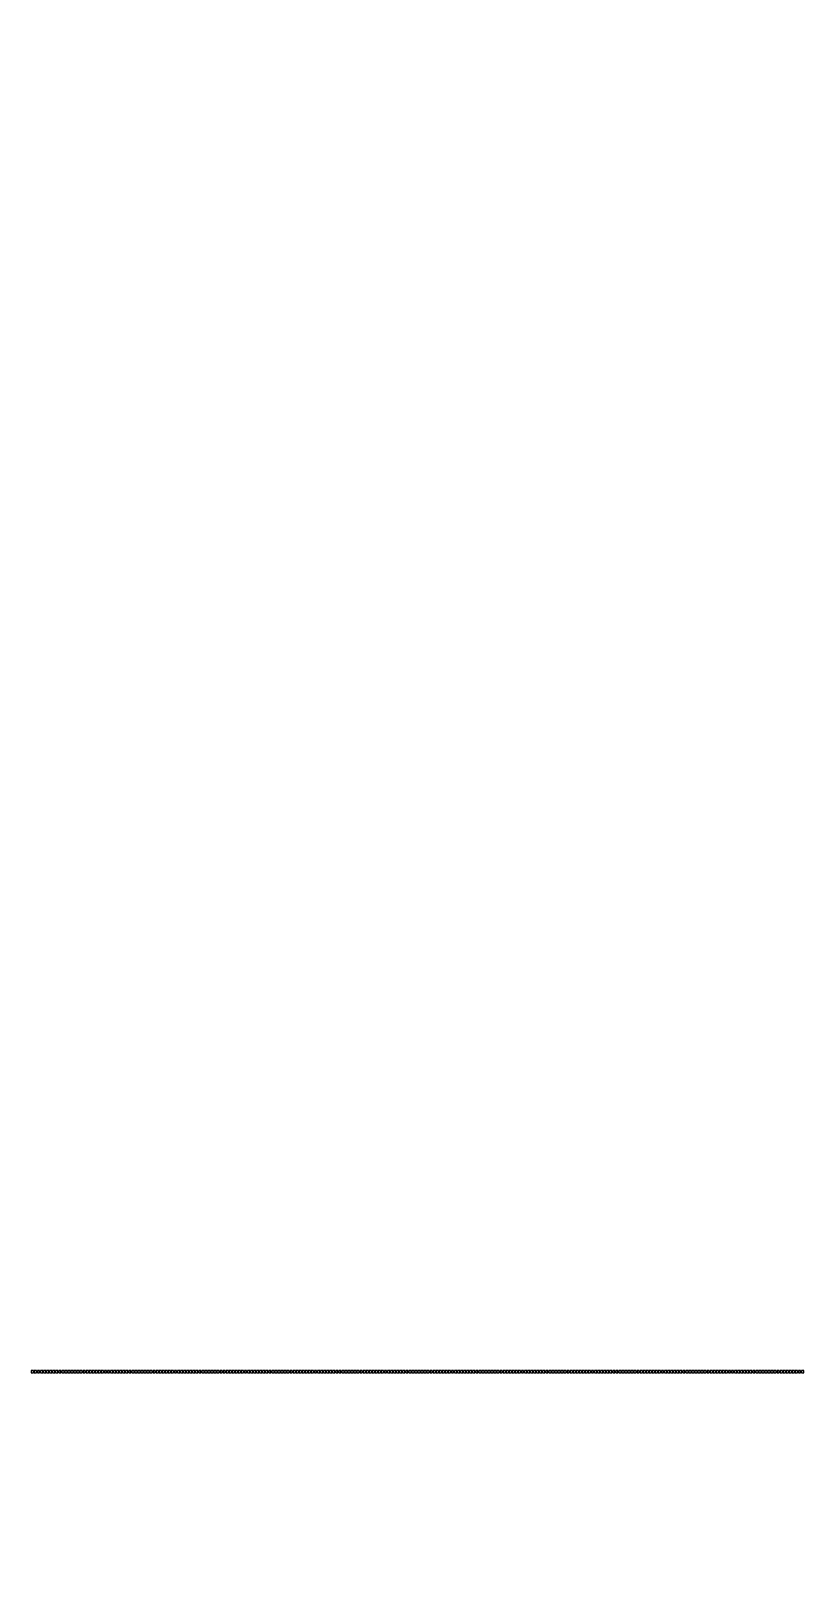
# Model space of a CAD drawing. Header units: inches. Extents: x 0 to 114300, y 0 to 114300.
# Drawn here: x 54996 to 56012, y 66811 to 68843 of the extents above; entities that cross this region are included whole.
import ezdxf

# ---------------------------------------------------------------- set-up
doc = ezdxf.new("R2010")
doc.units = ezdxf.units.IN
doc.header["$MEASUREMENT"] = 0

msp = doc.modelspace()

# ---------------------------------------------------------------- hatches: boundary and pattern name
h = msp.add_hatch()
h.set_pattern_fill('ANSI31', color=256, scale=100)
h.set_pattern_definition([(45, (-3636.992, -6350), (-8.8388348, 8.8388348), [])])
h.paths.add_polyline_path([(114300, 0), (0, 0), (0, 114300), (114300, 114300)])
edge = h.paths.add_edge_path(flags=16)
edge.add_arc((57150, 57150), 50800, 288.35844, 529.79531, ccw=False)
edge.add_line((73150, 8935.5), (41150, 8935.5))
edge.add_arc((57150, 57150), 50800, 190.20469, 251.64156, ccw=False)
edge.add_arc((57150, 57150), 50800, 169.79531, 190.20469, ccw=False)

# ---------------------------------------------------------------- linework, layer by layer
for points in [[(54999.9, 67079.6), (54999.9, 67082.6), (54996.9, 67082.6), (54996.9, 67079.6)], [(55003.9, 67079.6), (55003.9, 67082.6), (55000.9, 67082.6), (55000.9, 67079.6)], [(55007.9, 67079.6), (55007.9, 67082.6), (55004.9, 67082.6), (55004.9, 67079.6)], [(55011.9, 67079.6), (55011.9, 67082.6), (55008.9, 67082.6), (55008.9, 67079.6)], [(55015.9, 67079.6), (55015.9, 67082.6), (55012.9, 67082.6), (55012.9, 67079.6)], [(55019.9, 67079.6), (55019.9, 67082.6), (55016.9, 67082.6), (55016.9, 67079.6)], [(55023.9, 67079.6), (55023.9, 67082.6), (55020.9, 67082.6), (55020.9, 67079.6)], [(55027.9, 67079.6), (55027.9, 67082.6), (55024.9, 67082.6), (55024.9, 67079.6)], [(55031.9, 67079.6), (55031.9, 67082.6), (55028.9, 67082.6), (55028.9, 67079.6)], [(55035.9, 67079.6), (55035.9, 67082.6), (55032.9, 67082.6), (55032.9, 67079.6)], [(55039.9, 67079.6), (55039.9, 67082.6), (55036.9, 67082.6), (55036.9, 67079.6)], [(55043.9, 67079.6), (55043.9, 67082.6), (55040.9, 67082.6), (55040.9, 67079.6)], [(55047.9, 67079.6), (55047.9, 67082.6), (55044.9, 67082.6), (55044.9, 67079.6)], [(55051.9, 67079.6), (55051.9, 67082.6), (55048.9, 67082.6), (55048.9, 67079.6)], [(55055.9, 67079.6), (55055.9, 67082.6), (55052.9, 67082.6), (55052.9, 67079.6)], [(55059.9, 67079.6), (55059.9, 67082.6), (55056.9, 67082.6), (55056.9, 67079.6)], [(55063.9, 67079.6), (55063.9, 67082.6), (55060.9, 67082.6), (55060.9, 67079.6)], [(55067.9, 67079.6), (55067.9, 67082.6), (55064.9, 67082.6), (55064.9, 67079.6)], [(55071.9, 67079.6), (55071.9, 67082.6), (55068.9, 67082.6), (55068.9, 67079.6)], [(55075.9, 67079.6), (55075.9, 67082.6), (55072.9, 67082.6), (55072.9, 67079.6)], [(55079.9, 67079.6), (55079.9, 67082.6), (55076.9, 67082.6), (55076.9, 67079.6)], [(55083.9, 67079.6), (55083.9, 67082.6), (55080.9, 67082.6), (55080.9, 67079.6)], [(55087.9, 67079.6), (55087.9, 67082.6), (55084.9, 67082.6), (55084.9, 67079.6)], [(55091.9, 67079.6), (55091.9, 67082.6), (55088.9, 67082.6), (55088.9, 67079.6)], [(55095.9, 67079.6), (55095.9, 67082.6), (55092.9, 67082.6), (55092.9, 67079.6)], [(55099.9, 67079.6), (55099.9, 67082.6), (55096.9, 67082.6), (55096.9, 67079.6)], [(55103.9, 67079.6), (55103.9, 67082.6), (55100.9, 67082.6), (55100.9, 67079.6)], [(55107.9, 67079.6), (55107.9, 67082.6), (55104.9, 67082.6), (55104.9, 67079.6)], [(55111.9, 67079.6), (55111.9, 67082.6), (55108.9, 67082.6), (55108.9, 67079.6)], [(55115.9, 67079.6), (55115.9, 67082.6), (55112.9, 67082.6), (55112.9, 67079.6)], [(55119.9, 67079.6), (55119.9, 67082.6), (55116.9, 67082.6), (55116.9, 67079.6)], [(55123.9, 67079.6), (55123.9, 67082.6), (55120.9, 67082.6), (55120.9, 67079.6)], [(55127.9, 67079.6), (55127.9, 67082.6), (55124.9, 67082.6), (55124.9, 67079.6)], [(55131.9, 67079.6), (55131.9, 67082.6), (55128.9, 67082.6), (55128.9, 67079.6)], [(55135.9, 67079.6), (55135.9, 67082.6), (55132.9, 67082.6), (55132.9, 67079.6)], [(55139.9, 67079.6), (55139.9, 67082.6), (55136.9, 67082.6), (55136.9, 67079.6)], [(55143.9, 67079.6), (55143.9, 67082.6), (55140.9, 67082.6), (55140.9, 67079.6)], [(55147.9, 67079.6), (55147.9, 67082.6), (55144.9, 67082.6), (55144.9, 67079.6)], [(55151.9, 67079.6), (55151.9, 67082.6), (55148.9, 67082.6), (55148.9, 67079.6)], [(55155.9, 67079.6), (55155.9, 67082.6), (55152.9, 67082.6), (55152.9, 67079.6)], [(55159.9, 67079.6), (55159.9, 67082.6), (55156.9, 67082.6), (55156.9, 67079.6)], [(55163.9, 67079.6), (55163.9, 67082.6), (55160.9, 67082.6), (55160.9, 67079.6)], [(55167.9, 67079.6), (55167.9, 67082.6), (55164.9, 67082.6), (55164.9, 67079.6)], [(55171.9, 67079.6), (55171.9, 67082.6), (55168.9, 67082.6), (55168.9, 67079.6)], [(55175.9, 67079.6), (55175.9, 67082.6), (55172.9, 67082.6), (55172.9, 67079.6)], [(55179.9, 67079.6), (55179.9, 67082.6), (55176.9, 67082.6), (55176.9, 67079.6)], [(55183.9, 67079.6), (55183.9, 67082.6), (55180.9, 67082.6), (55180.9, 67079.6)], [(55187.9, 67079.6), (55187.9, 67082.6), (55184.9, 67082.6), (55184.9, 67079.6)], [(55191.9, 67079.6), (55191.9, 67082.6), (55188.9, 67082.6), (55188.9, 67079.6)], [(55195.9, 67079.6), (55195.9, 67082.6), (55192.9, 67082.6), (55192.9, 67079.6)], [(55199.9, 67079.6), (55199.9, 67082.6), (55196.9, 67082.6), (55196.9, 67079.6)], [(55203.9, 67079.6), (55203.9, 67082.6), (55200.9, 67082.6), (55200.9, 67079.6)], [(55207.9, 67079.6), (55207.9, 67082.6), (55204.9, 67082.6), (55204.9, 67079.6)], [(55211.9, 67079.6), (55211.9, 67082.6), (55208.9, 67082.6), (55208.9, 67079.6)], [(55215.9, 67079.6), (55215.9, 67082.6), (55212.9, 67082.6), (55212.9, 67079.6)], [(55219.9, 67079.6), (55219.9, 67082.6), (55216.9, 67082.6), (55216.9, 67079.6)], [(55223.9, 67079.6), (55223.9, 67082.6), (55220.9, 67082.6), (55220.9, 67079.6)], [(55227.9, 67079.6), (55227.9, 67082.6), (55224.9, 67082.6), (55224.9, 67079.6)], [(55231.9, 67079.6), (55231.9, 67082.6), (55228.9, 67082.6), (55228.9, 67079.6)], [(55235.9, 67079.6), (55235.9, 67082.6), (55232.9, 67082.6), (55232.9, 67079.6)], [(55239.9, 67079.6), (55239.9, 67082.6), (55236.9, 67082.6), (55236.9, 67079.6)], [(55243.9, 67079.6), (55243.9, 67082.6), (55240.9, 67082.6), (55240.9, 67079.6)], [(55247.9, 67079.6), (55247.9, 67082.6), (55244.9, 67082.6), (55244.9, 67079.6)], [(55251.9, 67079.6), (55251.9, 67082.6), (55248.9, 67082.6), (55248.9, 67079.6)], [(55255.9, 67079.6), (55255.9, 67082.6), (55252.9, 67082.6), (55252.9, 67079.6)], [(55259.9, 67079.6), (55259.9, 67082.6), (55256.9, 67082.6), (55256.9, 67079.6)], [(55263.9, 67079.6), (55263.9, 67082.6), (55260.9, 67082.6), (55260.9, 67079.6)], [(55267.9, 67079.6), (55267.9, 67082.6), (55264.9, 67082.6), (55264.9, 67079.6)], [(55271.9, 67079.6), (55271.9, 67082.6), (55268.9, 67082.6), (55268.9, 67079.6)], [(55275.9, 67079.6), (55275.9, 67082.6), (55272.9, 67082.6), (55272.9, 67079.6)], [(55279.9, 67079.6), (55279.9, 67082.6), (55276.9, 67082.6), (55276.9, 67079.6)], [(55283.9, 67079.6), (55283.9, 67082.6), (55280.9, 67082.6), (55280.9, 67079.6)], [(55287.9, 67079.6), (55287.9, 67082.6), (55284.9, 67082.6), (55284.9, 67079.6)], [(55291.9, 67079.6), (55291.9, 67082.6), (55288.9, 67082.6), (55288.9, 67079.6)], [(55295.9, 67079.6), (55295.9, 67082.6), (55292.9, 67082.6), (55292.9, 67079.6)], [(55299.9, 67079.6), (55299.9, 67082.6), (55296.9, 67082.6), (55296.9, 67079.6)], [(55303.9, 67079.6), (55303.9, 67082.6), (55300.9, 67082.6), (55300.9, 67079.6)], [(55307.9, 67079.6), (55307.9, 67082.6), (55304.9, 67082.6), (55304.9, 67079.6)], [(55311.9, 67079.6), (55311.9, 67082.6), (55308.9, 67082.6), (55308.9, 67079.6)], [(55315.9, 67079.6), (55315.9, 67082.6), (55312.9, 67082.6), (55312.9, 67079.6)], [(55319.9, 67079.6), (55319.9, 67082.6), (55316.9, 67082.6), (55316.9, 67079.6)], [(55323.9, 67079.6), (55323.9, 67082.6), (55320.9, 67082.6), (55320.9, 67079.6)], [(55327.9, 67079.6), (55327.9, 67082.6), (55324.9, 67082.6), (55324.9, 67079.6)], [(55331.9, 67079.6), (55331.9, 67082.6), (55328.9, 67082.6), (55328.9, 67079.6)], [(55335.9, 67079.6), (55335.9, 67082.6), (55332.9, 67082.6), (55332.9, 67079.6)], [(55339.9, 67079.6), (55339.9, 67082.6), (55336.9, 67082.6), (55336.9, 67079.6)], [(55343.9, 67079.6), (55343.9, 67082.6), (55340.9, 67082.6), (55340.9, 67079.6)], [(55347.9, 67079.6), (55347.9, 67082.6), (55344.9, 67082.6), (55344.9, 67079.6)], [(55351.9, 67079.6), (55351.9, 67082.6), (55348.9, 67082.6), (55348.9, 67079.6)], [(55355.9, 67079.6), (55355.9, 67082.6), (55352.9, 67082.6), (55352.9, 67079.6)], [(55359.9, 67079.6), (55359.9, 67082.6), (55356.9, 67082.6), (55356.9, 67079.6)], [(55363.9, 67079.6), (55363.9, 67082.6), (55360.9, 67082.6), (55360.9, 67079.6)], [(55367.9, 67079.6), (55367.9, 67082.6), (55364.9, 67082.6), (55364.9, 67079.6)], [(55371.9, 67079.6), (55371.9, 67082.6), (55368.9, 67082.6), (55368.9, 67079.6)], [(55375.9, 67079.6), (55375.9, 67082.6), (55372.9, 67082.6), (55372.9, 67079.6)], [(55379.9, 67079.6), (55379.9, 67082.6), (55376.9, 67082.6), (55376.9, 67079.6)], [(55383.9, 67079.6), (55383.9, 67082.6), (55380.9, 67082.6), (55380.9, 67079.6)], [(55387.9, 67079.6), (55387.9, 67082.6), (55384.9, 67082.6), (55384.9, 67079.6)], [(55391.9, 67079.6), (55391.9, 67082.6), (55388.9, 67082.6), (55388.9, 67079.6)], [(55395.9, 67079.6), (55395.9, 67082.6), (55392.9, 67082.6), (55392.9, 67079.6)], [(55399.9, 67079.6), (55399.9, 67082.6), (55396.9, 67082.6), (55396.9, 67079.6)], [(55403.9, 67079.6), (55403.9, 67082.6), (55400.9, 67082.6), (55400.9, 67079.6)], [(55407.9, 67079.6), (55407.9, 67082.6), (55404.9, 67082.6), (55404.9, 67079.6)], [(55411.9, 67079.6), (55411.9, 67082.6), (55408.9, 67082.6), (55408.9, 67079.6)], [(55415.9, 67079.6), (55415.9, 67082.6), (55412.9, 67082.6), (55412.9, 67079.6)], [(55419.9, 67079.6), (55419.9, 67082.6), (55416.9, 67082.6), (55416.9, 67079.6)], [(55423.9, 67079.6), (55423.9, 67082.6), (55420.9, 67082.6), (55420.9, 67079.6)], [(55427.9, 67079.6), (55427.9, 67082.6), (55424.9, 67082.6), (55424.9, 67079.6)], [(55431.9, 67079.6), (55431.9, 67082.6), (55428.9, 67082.6), (55428.9, 67079.6)], [(55435.9, 67079.6), (55435.9, 67082.6), (55432.9, 67082.6), (55432.9, 67079.6)], [(55439.9, 67079.6), (55439.9, 67082.6), (55436.9, 67082.6), (55436.9, 67079.6)], [(55443.9, 67079.6), (55443.9, 67082.6), (55440.9, 67082.6), (55440.9, 67079.6)], [(55447.9, 67079.6), (55447.9, 67082.6), (55444.9, 67082.6), (55444.9, 67079.6)], [(55451.9, 67079.6), (55451.9, 67082.6), (55448.9, 67082.6), (55448.9, 67079.6)], [(55455.9, 67079.6), (55455.9, 67082.6), (55452.9, 67082.6), (55452.9, 67079.6)], [(55459.9, 67079.6), (55459.9, 67082.6), (55456.9, 67082.6), (55456.9, 67079.6)], [(55463.9, 67079.6), (55463.9, 67082.6), (55460.9, 67082.6), (55460.9, 67079.6)], [(55467.9, 67079.6), (55467.9, 67082.6), (55464.9, 67082.6), (55464.9, 67079.6)], [(55471.9, 67079.6), (55471.9, 67082.6), (55468.9, 67082.6), (55468.9, 67079.6)], [(55475.9, 67079.6), (55475.9, 67082.6), (55472.9, 67082.6), (55472.9, 67079.6)], [(55479.9, 67079.6), (55479.9, 67082.6), (55476.9, 67082.6), (55476.9, 67079.6)], [(55483.9, 67079.6), (55483.9, 67082.6), (55480.9, 67082.6), (55480.9, 67079.6)], [(55487.9, 67079.6), (55487.9, 67082.6), (55484.9, 67082.6), (55484.9, 67079.6)], [(55491.9, 67079.6), (55491.9, 67082.6), (55488.9, 67082.6), (55488.9, 67079.6)], [(55495.9, 67079.6), (55495.9, 67082.6), (55492.9, 67082.6), (55492.9, 67079.6)], [(55499.9, 67079.6), (55499.9, 67082.6), (55496.9, 67082.6), (55496.9, 67079.6)], [(55503.9, 67079.6), (55503.9, 67082.6), (55500.9, 67082.6), (55500.9, 67079.6)], [(55507.9, 67079.6), (55507.9, 67082.6), (55504.9, 67082.6), (55504.9, 67079.6)], [(55511.9, 67079.6), (55511.9, 67082.6), (55508.9, 67082.6), (55508.9, 67079.6)], [(55515.9, 67079.6), (55515.9, 67082.6), (55512.9, 67082.6), (55512.9, 67079.6)], [(55519.9, 67079.6), (55519.9, 67082.6), (55516.9, 67082.6), (55516.9, 67079.6)], [(55523.9, 67079.6), (55523.9, 67082.6), (55520.9, 67082.6), (55520.9, 67079.6)], [(55527.9, 67079.6), (55527.9, 67082.6), (55524.9, 67082.6), (55524.9, 67079.6)], [(55531.9, 67079.6), (55531.9, 67082.6), (55528.9, 67082.6), (55528.9, 67079.6)], [(55535.9, 67079.6), (55535.9, 67082.6), (55532.9, 67082.6), (55532.9, 67079.6)], [(55539.9, 67079.6), (55539.9, 67082.6), (55536.9, 67082.6), (55536.9, 67079.6)], [(55543.9, 67079.6), (55543.9, 67082.6), (55540.9, 67082.6), (55540.9, 67079.6)], [(55547.9, 67079.6), (55547.9, 67082.6), (55544.9, 67082.6), (55544.9, 67079.6)], [(55551.9, 67079.6), (55551.9, 67082.6), (55548.9, 67082.6), (55548.9, 67079.6)], [(55555.9, 67079.6), (55555.9, 67082.6), (55552.9, 67082.6), (55552.9, 67079.6)], [(55559.9, 67079.6), (55559.9, 67082.6), (55556.9, 67082.6), (55556.9, 67079.6)], [(55563.9, 67079.6), (55563.9, 67082.6), (55560.9, 67082.6), (55560.9, 67079.6)], [(55567.9, 67079.6), (55567.9, 67082.6), (55564.9, 67082.6), (55564.9, 67079.6)], [(55571.9, 67079.6), (55571.9, 67082.6), (55568.9, 67082.6), (55568.9, 67079.6)], [(55575.9, 67079.6), (55575.9, 67082.6), (55572.9, 67082.6), (55572.9, 67079.6)], [(55579.9, 67079.6), (55579.9, 67082.6), (55576.9, 67082.6), (55576.9, 67079.6)], [(55583.9, 67079.6), (55583.9, 67082.6), (55580.9, 67082.6), (55580.9, 67079.6)], [(55587.9, 67079.6), (55587.9, 67082.6), (55584.9, 67082.6), (55584.9, 67079.6)], [(55591.9, 67079.6), (55591.9, 67082.6), (55588.9, 67082.6), (55588.9, 67079.6)], [(55595.9, 67079.6), (55595.9, 67082.6), (55592.9, 67082.6), (55592.9, 67079.6)], [(55599.9, 67079.6), (55599.9, 67082.6), (55596.9, 67082.6), (55596.9, 67079.6)], [(55603.9, 67079.6), (55603.9, 67082.6), (55600.9, 67082.6), (55600.9, 67079.6)], [(55607.9, 67079.6), (55607.9, 67082.6), (55604.9, 67082.6), (55604.9, 67079.6)], [(55611.9, 67079.6), (55611.9, 67082.6), (55608.9, 67082.6), (55608.9, 67079.6)], [(55615.9, 67079.6), (55615.9, 67082.6), (55612.9, 67082.6), (55612.9, 67079.6)], [(55619.9, 67079.6), (55619.9, 67082.6), (55616.9, 67082.6), (55616.9, 67079.6)], [(55623.9, 67079.6), (55623.9, 67082.6), (55620.9, 67082.6), (55620.9, 67079.6)], [(55627.9, 67079.6), (55627.9, 67082.6), (55624.9, 67082.6), (55624.9, 67079.6)], [(55631.9, 67079.6), (55631.9, 67082.6), (55628.9, 67082.6), (55628.9, 67079.6)], [(55635.9, 67079.6), (55635.9, 67082.6), (55632.9, 67082.6), (55632.9, 67079.6)], [(55639.9, 67079.6), (55639.9, 67082.6), (55636.9, 67082.6), (55636.9, 67079.6)], [(55643.9, 67079.6), (55643.9, 67082.6), (55640.9, 67082.6), (55640.9, 67079.6)], [(55647.9, 67079.6), (55647.9, 67082.6), (55644.9, 67082.6), (55644.9, 67079.6)], [(55651.9, 67079.6), (55651.9, 67082.6), (55648.9, 67082.6), (55648.9, 67079.6)], [(55655.9, 67079.6), (55655.9, 67082.6), (55652.9, 67082.6), (55652.9, 67079.6)], [(55659.9, 67079.6), (55659.9, 67082.6), (55656.9, 67082.6), (55656.9, 67079.6)], [(55663.9, 67079.6), (55663.9, 67082.6), (55660.9, 67082.6), (55660.9, 67079.6)], [(55667.9, 67079.6), (55667.9, 67082.6), (55664.9, 67082.6), (55664.9, 67079.6)], [(55671.9, 67079.6), (55671.9, 67082.6), (55668.9, 67082.6), (55668.9, 67079.6)], [(55675.9, 67079.6), (55675.9, 67082.6), (55672.9, 67082.6), (55672.9, 67079.6)], [(55679.9, 67079.6), (55679.9, 67082.6), (55676.9, 67082.6), (55676.9, 67079.6)], [(55683.9, 67079.6), (55683.9, 67082.6), (55680.9, 67082.6), (55680.9, 67079.6)], [(55687.9, 67079.6), (55687.9, 67082.6), (55684.9, 67082.6), (55684.9, 67079.6)], [(55691.9, 67079.6), (55691.9, 67082.6), (55688.9, 67082.6), (55688.9, 67079.6)], [(55695.9, 67079.6), (55695.9, 67082.6), (55692.9, 67082.6), (55692.9, 67079.6)], [(55699.9, 67079.6), (55699.9, 67082.6), (55696.9, 67082.6), (55696.9, 67079.6)], [(55703.9, 67079.6), (55703.9, 67082.6), (55700.9, 67082.6), (55700.9, 67079.6)], [(55707.9, 67079.6), (55707.9, 67082.6), (55704.9, 67082.6), (55704.9, 67079.6)], [(55711.9, 67079.6), (55711.9, 67082.6), (55708.9, 67082.6), (55708.9, 67079.6)], [(55715.9, 67079.6), (55715.9, 67082.6), (55712.9, 67082.6), (55712.9, 67079.6)], [(55719.9, 67079.6), (55719.9, 67082.6), (55716.9, 67082.6), (55716.9, 67079.6)], [(55723.9, 67079.6), (55723.9, 67082.6), (55720.9, 67082.6), (55720.9, 67079.6)], [(55727.9, 67079.6), (55727.9, 67082.6), (55724.9, 67082.6), (55724.9, 67079.6)], [(55731.9, 67079.6), (55731.9, 67082.6), (55728.9, 67082.6), (55728.9, 67079.6)], [(55735.9, 67079.6), (55735.9, 67082.6), (55732.9, 67082.6), (55732.9, 67079.6)], [(55739.9, 67079.6), (55739.9, 67082.6), (55736.9, 67082.6), (55736.9, 67079.6)], [(55743.9, 67079.6), (55743.9, 67082.6), (55740.9, 67082.6), (55740.9, 67079.6)], [(55747.9, 67079.6), (55747.9, 67082.6), (55744.9, 67082.6), (55744.9, 67079.6)], [(55751.9, 67079.6), (55751.9, 67082.6), (55748.9, 67082.6), (55748.9, 67079.6)], [(55755.9, 67079.6), (55755.9, 67082.6), (55752.9, 67082.6), (55752.9, 67079.6)], [(55759.9, 67079.6), (55759.9, 67082.6), (55756.9, 67082.6), (55756.9, 67079.6)], [(55763.9, 67079.6), (55763.9, 67082.6), (55760.9, 67082.6), (55760.9, 67079.6)], [(55767.9, 67079.6), (55767.9, 67082.6), (55764.9, 67082.6), (55764.9, 67079.6)], [(55771.9, 67079.6), (55771.9, 67082.6), (55768.9, 67082.6), (55768.9, 67079.6)], [(55775.9, 67079.6), (55775.9, 67082.6), (55772.9, 67082.6), (55772.9, 67079.6)], [(55779.9, 67079.6), (55779.9, 67082.6), (55776.9, 67082.6), (55776.9, 67079.6)], [(55783.9, 67079.6), (55783.9, 67082.6), (55780.9, 67082.6), (55780.9, 67079.6)], [(55787.9, 67079.6), (55787.9, 67082.6), (55784.9, 67082.6), (55784.9, 67079.6)], [(55791.9, 67079.6), (55791.9, 67082.6), (55788.9, 67082.6), (55788.9, 67079.6)], [(55795.9, 67079.6), (55795.9, 67082.6), (55792.9, 67082.6), (55792.9, 67079.6)], [(55799.9, 67079.6), (55799.9, 67082.6), (55796.9, 67082.6), (55796.9, 67079.6)], [(55803.9, 67079.6), (55803.9, 67082.6), (55800.9, 67082.6), (55800.9, 67079.6)], [(55807.9, 67079.6), (55807.9, 67082.6), (55804.9, 67082.6), (55804.9, 67079.6)], [(55811.9, 67079.6), (55811.9, 67082.6), (55808.9, 67082.6), (55808.9, 67079.6)], [(55815.9, 67079.6), (55815.9, 67082.6), (55812.9, 67082.6), (55812.9, 67079.6)], [(55819.9, 67079.6), (55819.9, 67082.6), (55816.9, 67082.6), (55816.9, 67079.6)], [(55823.9, 67079.6), (55823.9, 67082.6), (55820.9, 67082.6), (55820.9, 67079.6)], [(55827.9, 67079.6), (55827.9, 67082.6), (55824.9, 67082.6), (55824.9, 67079.6)], [(55831.9, 67079.6), (55831.9, 67082.6), (55828.9, 67082.6), (55828.9, 67079.6)], [(55835.9, 67079.6), (55835.9, 67082.6), (55832.9, 67082.6), (55832.9, 67079.6)], [(55839.9, 67079.6), (55839.9, 67082.6), (55836.9, 67082.6), (55836.9, 67079.6)], [(55843.9, 67079.6), (55843.9, 67082.6), (55840.9, 67082.6), (55840.9, 67079.6)], [(55847.9, 67079.6), (55847.9, 67082.6), (55844.9, 67082.6), (55844.9, 67079.6)], [(55851.9, 67079.6), (55851.9, 67082.6), (55848.9, 67082.6), (55848.9, 67079.6)], [(55855.9, 67079.6), (55855.9, 67082.6), (55852.9, 67082.6), (55852.9, 67079.6)], [(55859.9, 67079.6), (55859.9, 67082.6), (55856.9, 67082.6), (55856.9, 67079.6)], [(55863.9, 67079.6), (55863.9, 67082.6), (55860.9, 67082.6), (55860.9, 67079.6)], [(55867.9, 67079.6), (55867.9, 67082.6), (55864.9, 67082.6), (55864.9, 67079.6)], [(55871.9, 67079.6), (55871.9, 67082.6), (55868.9, 67082.6), (55868.9, 67079.6)], [(55875.9, 67079.6), (55875.9, 67082.6), (55872.9, 67082.6), (55872.9, 67079.6)], [(55879.9, 67079.6), (55879.9, 67082.6), (55876.9, 67082.6), (55876.9, 67079.6)], [(55883.9, 67079.6), (55883.9, 67082.6), (55880.9, 67082.6), (55880.9, 67079.6)], [(55887.9, 67079.6), (55887.9, 67082.6), (55884.9, 67082.6), (55884.9, 67079.6)], [(55891.9, 67079.6), (55891.9, 67082.6), (55888.9, 67082.6), (55888.9, 67079.6)], [(55895.9, 67079.6), (55895.9, 67082.6), (55892.9, 67082.6), (55892.9, 67079.6)], [(55899.9, 67079.6), (55899.9, 67082.6), (55896.9, 67082.6), (55896.9, 67079.6)], [(55903.9, 67079.6), (55903.9, 67082.6), (55900.9, 67082.6), (55900.9, 67079.6)], [(55907.9, 67079.6), (55907.9, 67082.6), (55904.9, 67082.6), (55904.9, 67079.6)], [(55911.9, 67079.6), (55911.9, 67082.6), (55908.9, 67082.6), (55908.9, 67079.6)], [(55915.9, 67079.6), (55915.9, 67082.6), (55912.9, 67082.6), (55912.9, 67079.6)], [(55919.9, 67079.6), (55919.9, 67082.6), (55916.9, 67082.6), (55916.9, 67079.6)], [(55923.9, 67079.6), (55923.9, 67082.6), (55920.9, 67082.6), (55920.9, 67079.6)], [(55927.9, 67079.6), (55927.9, 67082.6), (55924.9, 67082.6), (55924.9, 67079.6)], [(55931.9, 67079.6), (55931.9, 67082.6), (55928.9, 67082.6), (55928.9, 67079.6)], [(55935.9, 67079.6), (55935.9, 67082.6), (55932.9, 67082.6), (55932.9, 67079.6)], [(55939.9, 67079.6), (55939.9, 67082.6), (55936.9, 67082.6), (55936.9, 67079.6)], [(55943.9, 67079.6), (55943.9, 67082.6), (55940.9, 67082.6), (55940.9, 67079.6)], [(55947.9, 67079.6), (55947.9, 67082.6), (55944.9, 67082.6), (55944.9, 67079.6)], [(55951.9, 67079.6), (55951.9, 67082.6), (55948.9, 67082.6), (55948.9, 67079.6)], [(55955.9, 67079.6), (55955.9, 67082.6), (55952.9, 67082.6), (55952.9, 67079.6)], [(55959.9, 67079.6), (55959.9, 67082.6), (55956.9, 67082.6), (55956.9, 67079.6)], [(55963.9, 67079.6), (55963.9, 67082.6), (55960.9, 67082.6), (55960.9, 67079.6)], [(55967.9, 67079.6), (55967.9, 67082.6), (55964.9, 67082.6), (55964.9, 67079.6)], [(55971.9, 67079.6), (55971.9, 67082.6), (55968.9, 67082.6), (55968.9, 67079.6)], [(55975.9, 67079.6), (55975.9, 67082.6), (55972.9, 67082.6), (55972.9, 67079.6)], [(55979.9, 67079.6), (55979.9, 67082.6), (55976.9, 67082.6), (55976.9, 67079.6)], [(55983.9, 67079.6), (55983.9, 67082.6), (55980.9, 67082.6), (55980.9, 67079.6)], [(55987.9, 67079.6), (55987.9, 67082.6), (55984.9, 67082.6), (55984.9, 67079.6)], [(55991.9, 67079.6), (55991.9, 67082.6), (55988.9, 67082.6), (55988.9, 67079.6)], [(55995.9, 67079.6), (55995.9, 67082.6), (55992.9, 67082.6), (55992.9, 67079.6)], [(55999.9, 67079.6), (55999.9, 67082.6), (55996.9, 67082.6), (55996.9, 67079.6)], [(56003.9, 67079.6), (56003.9, 67082.6), (56000.9, 67082.6), (56000.9, 67079.6)], [(56007.9, 67079.6), (56007.9, 67082.6), (56004.9, 67082.6), (56004.9, 67079.6)], [(56011.9, 67079.6), (56011.9, 67082.6), (56008.9, 67082.6), (56008.9, 67079.6)]]:
    msp.add_lwpolyline(points, close=True)

doc.saveas('drawing.dxf')
